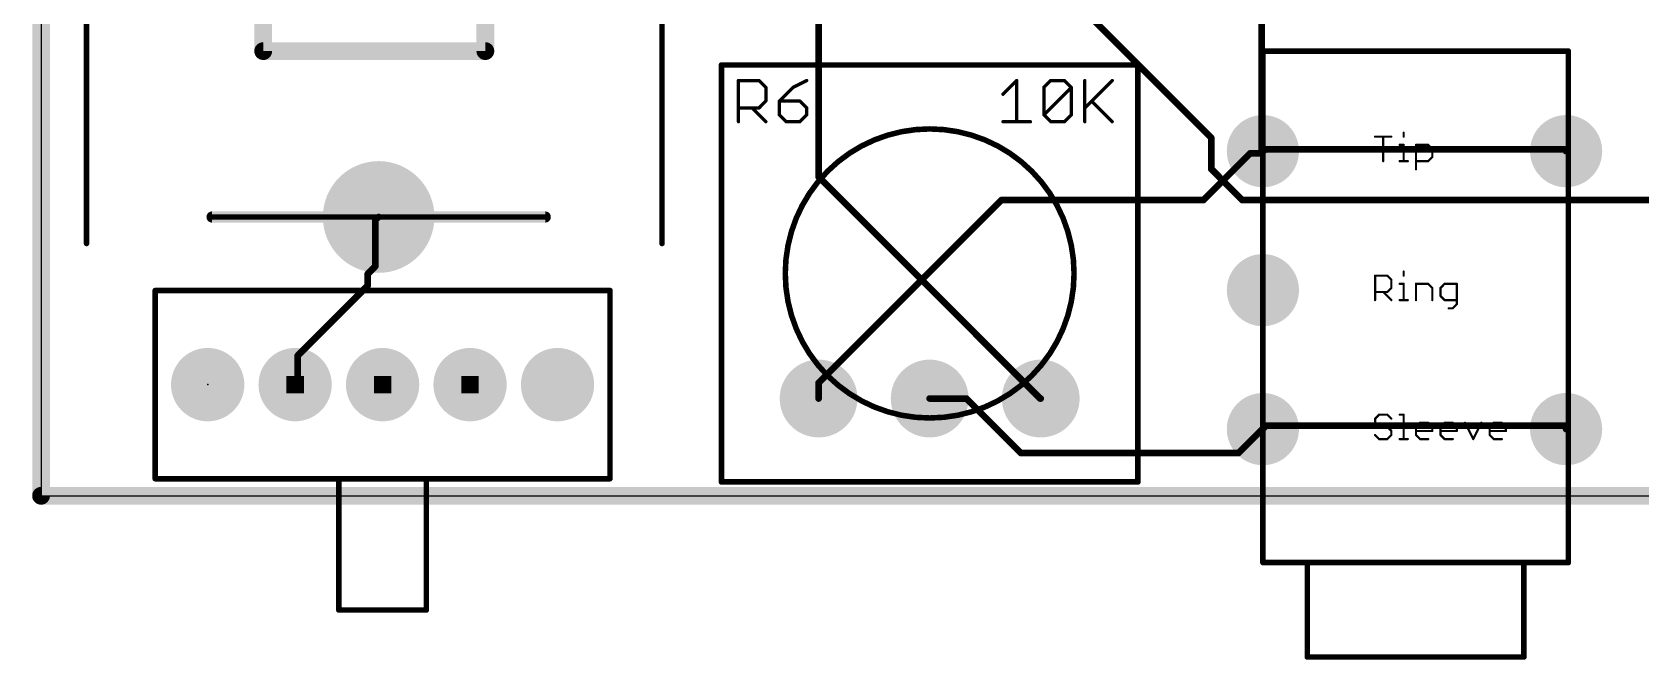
# Model space of a CAD drawing. Extents: x 0 to 101, y -4 to 80.
# Drawn here: x -0.2 to 36.58, y -3.75 to 10.59 of the extents above; entities that cross this region are included whole.
import ezdxf

# ---------------------------------------------------------------- set-up
doc = ezdxf.new("R2010")
doc.units = 0
for name, color, linetype in [('1', 14, 'CONTINUOUS'), ('16', 174, 'CONTINUOUS'), ('17', 94, 'CONTINUOUS'), ('20', 178, 'CONTINUOUS'), ('21', 251, 'CONTINUOUS'), ('23', 178, 'CONTINUOUS'), ('25', 251, 'CONTINUOUS'), ('41', 14, 'CONTINUOUS'), ('51', 251, 'CONTINUOUS')]:
    doc.layers.add(name, color=color, linetype=linetype)

# ---------------------------------------------------------------- blocks, each defined once
blk = doc.blocks.new('ROUNDP')
at = {"const_width": 0.5}
blk.add_lwpolyline([(0, -0.25, 1), (0, 0.25, 1), (0, -0.25)], format="xyb", dxfattribs=at)
blk = doc.blocks.new('RECT')
blk.add_solid([(-0.5, -0.5), (0.5, -0.5), (-0.5, 0.5), (0.5, 0.5)])

msp = doc.modelspace()

# ---------------------------------------------------------------- linework, layer by layer
at = {"layer": '1'}
for points, const_width in [([(0, 80.01), (0, 0)], 0.4064), ([(26.7589, 8.1788), (20.6248, 14.3129)], 0.1524), ([(17.78, 7.2898), (17.78, 13.97)], 0.1524), ([(27.9146, 14.0462), (27.9146, 7.9121)], 0.1524), ([(26.7589, 7.4676), (26.7589, 8.1788)], 0.1524), ([(27.9146, 7.9121), (27.94, 7.874)], 0.1524), ([(28.0035, 7.9121), (27.94, 7.874)], 0.1524), ([(34.8488, 7.9121), (28.0035, 7.9121)], 0.1524), ([(34.8488, 7.9121), (34.8742, 7.874)], 0.1524), ([(22.8473, 2.2225), (17.78, 7.2898)], 0.1524), ([(27.4701, 6.7564), (26.7589, 7.4676)], 0.1524), ([(37.0713, 6.7564), (27.4701, 6.7564)], 0.1524), ([(21.1582, 2.2225), (20.32, 2.2225)], 0.1524), ([(22.4028, 0.9779), (21.1582, 2.2225)], 0.1524), ([(22.8473, 2.2225), (22.86, 2.2225)], 0.1524), ([(27.9146, 1.5113), (27.3812, 0.9779)], 0.1524), ([(27.9146, 1.5113), (27.94, 1.524)], 0.1524), ([(28.0035, 1.6002), (27.94, 1.524)], 0.1524), ([(34.8488, 1.6002), (28.0035, 1.6002)], 0.1524), ([(34.8488, 1.6002), (34.8742, 1.524)], 0.1524), ([(27.3812, 0.9779), (22.4028, 0.9779)], 0.1524), ([(0, 0), (100.33, 0)], 0.4064)]:
    msp.add_lwpolyline(points, dxfattribs=dict(at, const_width=const_width))
for points, const_width in [([(26.797, 8.1788, 1), (26.7208, 8.1788)], 0.0762), ([(26.732, 8.1519, 1), (26.7858, 8.2057)], 0.0762), ([(27.9463, 7.9332, 1), (27.8829, 7.891)], 0.0762), ([(27.8765, 7.9121, 1), (27.9527, 7.9121)], 0.0762), ([(27.9204, 7.9067, 1), (27.9596, 7.8413)], 0.0762), ([(27.9083, 7.8529, 1), (27.9717, 7.8951)], 0.0762), ([(28.0035, 7.9502, 1), (28.0035, 7.874)], 0.0762), ([(28.0231, 7.8794, 1), (27.9839, 7.9448)], 0.0762), ([(34.8805, 7.9332, 1), (34.8171, 7.891)], 0.0762), ([(34.8425, 7.8529, 1), (34.9059, 7.8951)], 0.0762), ([(34.8488, 7.874, 1), (34.8488, 7.9502)], 0.0762), ([(17.8069, 7.3167, 1), (17.7531, 7.2629)], 0.0762), ([(26.7208, 7.4676, 1), (26.797, 7.4676)], 0.0762), ([(26.7858, 7.4945, 1), (26.732, 7.4407)], 0.0762), ([(17.7419, 7.2898, 1), (17.8181, 7.2898)], 0.0762), ([(27.4701, 6.7945, 1), (27.4701, 6.7183)], 0.0762), ([(27.4432, 6.7295, 1), (27.497, 6.7833)], 0.0762), ([(20.32, 2.2606, 1), (20.32, 2.1844)], 0.0762), ([(21.1851, 2.2494, 1), (21.1313, 2.1956)], 0.0762), ([(21.1582, 2.1844, 1), (21.1582, 2.2606)], 0.0762), ([(22.8473, 2.2606, 1), (22.8473, 2.1844)], 0.0762), ([(22.8204, 2.1956, 1), (22.8742, 2.2494)], 0.0762), ([(22.86, 2.1844, 1), (22.86, 2.2606)], 0.0762), ([(27.8976, 1.5454, 1), (27.9316, 1.4772)], 0.0762), ([(27.9415, 1.4844, 1), (27.8877, 1.5382)], 0.0762), ([(27.9107, 1.5484, 1), (27.9693, 1.4996)], 0.0762), ([(27.957, 1.4899, 1), (27.923, 1.5581)], 0.0762), ([(28.0035, 1.6383, 1), (28.0035, 1.5621)], 0.0762), ([(28.0328, 1.5758, 1), (27.9742, 1.6246)], 0.0762), ([(34.8849, 1.6122, 1), (34.8127, 1.5882)], 0.0762), ([(34.8381, 1.512, 1), (34.9103, 1.536)], 0.0762), ([(34.8488, 1.5621, 1), (34.8488, 1.6383)], 0.0762), ([(22.4028, 1.016, 1), (22.4028, 0.9398)], 0.0762), ([(22.3759, 0.951, 1), (22.4297, 1.0048)], 0.0762), ([(27.3543, 1.0048, 1), (27.4081, 0.951)], 0.0762), ([(27.3812, 0.9398, 1), (27.3812, 1.016)], 0.0762), ([(0, 0.1016, 1), (0, -0.1016)], 0.2032), ([(-0.1016, 0, 1), (0.1016, 0)], 0.2032)]:
    msp.add_lwpolyline(points, format="xyb", dxfattribs=dict(at, const_width=const_width))
at = {"layer": '16'}
for points, const_width in [([(0, 80.01), (0, 0)], 0.4064), ([(27.6479, 7.8232), (26.5811, 6.7564)], 0.1524), ([(27.9146, 7.8232), (27.6479, 7.8232)], 0.1524), ([(27.9146, 7.8232), (27.94, 7.874)], 0.1524), ([(21.9583, 6.7564), (17.78, 2.5781)], 0.1524), ([(26.5811, 6.7564), (21.9583, 6.7564)], 0.1524), ([(7.6454, 6.3119), (7.72, 6.37)], 0.1524), ([(7.6454, 6.3119), (7.6454, 5.2451)], 0.1524), ([(7.6454, 5.2451), (7.4676, 5.0673)], 0.1524), ([(7.4676, 4.8006), (5.8674, 3.2004)], 0.1524), ([(7.4676, 5.0673), (7.4676, 4.8006)], 0.1524), ([(5.8674, 3.2004), (5.8674, 2.5781)], 0.1524), ([(5.8674, 2.5781), (5.81, 2.54)], 0.1524), ([(17.78, 2.5781), (17.78, 2.2225)], 0.1524), ([(0, 0), (100.33, 0)], 0.4064)]:
    msp.add_lwpolyline(points, dxfattribs=dict(at, const_width=const_width))
for points, const_width in [([(27.6479, 7.8613, 1), (27.6479, 7.7851)], 0.0762), ([(27.6748, 7.7963, 1), (27.621, 7.8501)], 0.0762), ([(27.8805, 7.8402, 1), (27.9487, 7.8062)], 0.0762), ([(27.9741, 7.857, 1), (27.9059, 7.891)], 0.0762), ([(27.9146, 7.7851, 1), (27.9146, 7.8613)], 0.0762), ([(21.9583, 6.7945, 1), (21.9583, 6.7183)], 0.0762), ([(21.9852, 6.7295, 1), (21.9314, 6.7833)], 0.0762), ([(26.5542, 6.7833, 1), (26.608, 6.7295)], 0.0762), ([(26.5811, 6.7183, 1), (26.5811, 6.7945)], 0.0762), ([(7.6835, 6.3119, 1), (7.6073, 6.3119)], 0.0762), ([(7.622, 6.342, 1), (7.6688, 6.2818)], 0.0762), ([(7.7434, 6.3399, 1), (7.6966, 6.4001)], 0.0762), ([(7.6073, 5.2451, 1), (7.6835, 5.2451)], 0.0762), ([(7.6723, 5.2182, 1), (7.6185, 5.272)], 0.0762), ([(7.5057, 5.0673, 1), (7.4295, 5.0673)], 0.0762), ([(7.4295, 4.8006, 1), (7.5057, 4.8006)], 0.0762), ([(7.4407, 5.0942, 1), (7.4945, 5.0404)], 0.0762), ([(7.4945, 4.7737, 1), (7.4407, 4.8275)], 0.0762), ([(5.9055, 3.2004, 1), (5.8293, 3.2004)], 0.0762), ([(5.8405, 3.2273, 1), (5.8943, 3.1735)], 0.0762), ([(5.7889, 2.5717, 1), (5.8311, 2.5083)], 0.0762), ([(5.8293, 2.5781, 1), (5.9055, 2.5781)], 0.0762), ([(5.8885, 2.5464, 1), (5.8463, 2.6098)], 0.0762), ([(17.8181, 2.5781, 1), (17.7419, 2.5781)], 0.0762), ([(17.7531, 2.605, 1), (17.8069, 2.5512)], 0.0762), ([(17.7419, 2.2225, 1), (17.8181, 2.2225)], 0.0762), ([(0, 0.1016, 1), (0, -0.1016)], 0.2032), ([(-0.1016, 0, 1), (0.1016, 0)], 0.2032)]:
    msp.add_lwpolyline(points, format="xyb", dxfattribs=dict(at, const_width=const_width))
at = {"layer": '20'}
for p, q in [((0, 80), (0, 0)), ((0, 0), (100, 0))]:
    msp.add_line(p, q, dxfattribs=at)
at = {"layer": '21'}
for points, const_width in [([(5.08, 31.75), (5.08, 10.16)], 0.4064), ([(10.16, 10.16), (10.16, 31.75)], 0.4064), ([(5.08, 10.16), (10.16, 10.16)], 0.4064), ([(27.94, 10.16), (27.94, -1.524)], 0.127), ([(34.925, 10.16), (27.94, 10.16)], 0.127), ([(34.925, -1.524), (34.925, 10.16)], 0.127), ([(25.0825, 9.8425), (15.5575, 9.8425)], 0.127), ([(15.5575, 9.8425), (15.5575, 0.3175)], 0.127), ([(25.0825, 0.3175), (25.0825, 9.8425)], 0.127), ([(30.5054, 8.2047), (30.8783, 8.2047)], 0.0508), ([(30.6918, 7.6454), (30.6918, 8.2047)], 0.0508), ([(31.1599, 8.2979), (31.1599, 8.2047)], 0.0508), ([(31.0667, 8.0183), (31.1599, 8.0183)], 0.0508), ([(31.1599, 8.0183), (31.1599, 7.6454)], 0.0508), ([(31.4409, 7.459), (31.4409, 8.0183)], 0.0508), ([(31.4409, 8.0183), (31.7206, 8.0183)], 0.0508), ([(31.7206, 8.0183), (31.8138, 7.925)], 0.0508), ([(31.8138, 7.7386), (31.7206, 7.6454)], 0.0508), ([(31.8138, 7.925), (31.8138, 7.7386)], 0.0508), ([(31.0667, 7.6454), (31.2531, 7.6454)], 0.0508), ([(31.7206, 7.6454), (31.4409, 7.6454)], 0.0508), ([(30.5054, 4.4704), (30.5054, 5.0297)], 0.0508), ([(30.5054, 5.0297), (30.785, 5.0297)], 0.0508), ([(30.785, 5.0297), (30.8783, 4.9365)], 0.0508), ([(30.8783, 4.9365), (30.8783, 4.75)], 0.0508), ([(31.0667, 4.8433), (31.1599, 4.8433)], 0.0508), ([(31.1599, 5.1229), (31.1599, 5.0297)], 0.0508), ([(31.1599, 4.8433), (31.1599, 4.4704)], 0.0508), ([(31.4409, 4.4704), (31.4409, 4.8433)], 0.0508), ([(31.4409, 4.8433), (31.7206, 4.8433)], 0.0508), ([(31.7206, 4.8433), (31.8138, 4.75)], 0.0508), ([(32.0954, 4.8433), (32.0022, 4.75)], 0.0508), ([(32.3751, 4.8433), (32.0954, 4.8433)], 0.0508), ([(32.3751, 4.3772), (32.3751, 4.8433)], 0.0508), ([(30.785, 4.6568), (30.5054, 4.6568)], 0.0508), ([(30.6918, 4.6568), (30.8783, 4.4704)], 0.0508), ([(30.8783, 4.75), (30.785, 4.6568)], 0.0508), ([(31.0667, 4.4704), (31.2531, 4.4704)], 0.0508), ([(31.8138, 4.75), (31.8138, 4.4704)], 0.0508), ([(32.0022, 4.75), (32.0022, 4.5636)], 0.0508), ([(32.0022, 4.5636), (32.0954, 4.4704)], 0.0508), ([(32.0954, 4.4704), (32.3751, 4.4704)], 0.0508), ([(32.1887, 4.284), (32.2819, 4.284)], 0.0508), ([(32.2819, 4.284), (32.3751, 4.3772)], 0.0508), ([(30.5986, 1.8547), (30.5054, 1.7615)], 0.0508), ([(30.785, 1.8547), (30.5986, 1.8547)], 0.0508), ([(30.8783, 1.7615), (30.785, 1.8547)], 0.0508), ([(31.0667, 1.8547), (31.1599, 1.8547)], 0.0508), ([(31.1599, 1.8547), (31.1599, 1.2954)], 0.0508), ([(30.5054, 1.7615), (30.5054, 1.6683)], 0.0508), ([(30.5054, 1.6683), (30.5986, 1.575)], 0.0508), ([(30.5986, 1.575), (30.785, 1.575)], 0.0508), ([(30.785, 1.575), (30.8783, 1.4818)], 0.0508), ([(30.8783, 1.4818), (30.8783, 1.3886)], 0.0508), ([(31.4409, 1.575), (31.5341, 1.6683)], 0.0508), ([(31.4409, 1.3886), (31.4409, 1.575)], 0.0508), ([(31.8138, 1.4818), (31.4409, 1.4818)], 0.0508), ([(31.5341, 1.6683), (31.7206, 1.6683)], 0.0508), ([(31.7206, 1.6683), (31.8138, 1.575)], 0.0508), ([(31.8138, 1.575), (31.8138, 1.4818)], 0.0508), ([(32.0022, 1.575), (32.0954, 1.6683)], 0.0508), ([(32.0022, 1.3886), (32.0022, 1.575)], 0.0508), ([(32.3751, 1.4818), (32.0022, 1.4818)], 0.0508), ([(32.0954, 1.6683), (32.2819, 1.6683)], 0.0508), ([(32.2819, 1.6683), (32.3751, 1.575)], 0.0508), ([(32.3751, 1.575), (32.3751, 1.4818)], 0.0508), ([(32.5635, 1.6683), (32.75, 1.2954)], 0.0508), ([(32.75, 1.2954), (32.9364, 1.6683)], 0.0508), ([(33.1248, 1.575), (33.2181, 1.6683)], 0.0508), ([(33.1248, 1.3886), (33.1248, 1.575)], 0.0508), ([(33.4977, 1.4818), (33.1248, 1.4818)], 0.0508), ([(33.2181, 1.6683), (33.4045, 1.6683)], 0.0508), ([(33.4045, 1.6683), (33.4977, 1.575)], 0.0508), ([(33.4977, 1.575), (33.4977, 1.4818)], 0.0508), ([(30.5986, 1.2954), (30.5054, 1.3886)], 0.0508), ([(30.785, 1.2954), (30.5986, 1.2954)], 0.0508), ([(30.8783, 1.3886), (30.785, 1.2954)], 0.0508), ([(31.0667, 1.2954), (31.2531, 1.2954)], 0.0508), ([(31.5341, 1.2954), (31.4409, 1.3886)], 0.0508), ([(31.7206, 1.2954), (31.5341, 1.2954)], 0.0508), ([(32.0954, 1.2954), (32.0022, 1.3886)], 0.0508), ([(32.2819, 1.2954), (32.0954, 1.2954)], 0.0508), ([(33.2181, 1.2954), (33.1248, 1.3886)], 0.0508), ([(33.4045, 1.2954), (33.2181, 1.2954)], 0.0508), ([(15.5575, 0.3175), (25.0825, 0.3175)], 0.127), ([(27.94, -1.524), (34.925, -1.524)], 0.127), ([(28.956, -1.524), (33.909, -1.524)], 0.127), ([(28.956, -3.683), (28.956, -1.524)], 0.127), ([(33.909, -1.524), (33.909, -3.683)], 0.127), ([(33.909, -3.683), (28.956, -3.683)], 0.127)]:
    msp.add_lwpolyline(points, dxfattribs=dict(at, const_width=const_width))
for points, const_width in [([(5.08, 10.2616, 1), (5.08, 10.0584)], 0.2032), ([(10.16, 10.0584, 1), (10.16, 10.2616)], 0.2032), ([(4.9784, 10.16, 1), (5.1816, 10.16)], 0.2032), ([(10.0584, 10.16, 1), (10.2616, 10.16)], 0.2032), ([(27.94, 10.1918, 1), (27.94, 10.1282)], 0.0635), ([(27.9718, 10.16, 1), (27.9083, 10.16)], 0.0635), ([(34.9568, 10.16, 1), (34.8933, 10.16)], 0.0635), ([(34.925, 10.1282, 1), (34.925, 10.1918)], 0.0635), ([(15.5575, 9.8743, 1), (15.5575, 9.8108)], 0.0635), ([(15.5893, 9.8425, 1), (15.5258, 9.8425)], 0.0635), ([(25.1142, 9.8425, 1), (25.0508, 9.8425)], 0.0635), ([(25.0825, 9.8108, 1), (25.0825, 9.8743)], 0.0635), ([(20.32, 1.778, 1), (20.32, 8.382, 1), (20.32, 1.778)], 0.127), ([(30.5054, 8.2174, 1), (30.5054, 8.192)], 0.0254), ([(30.7045, 8.2047, 1), (30.6791, 8.2047)], 0.0254), ([(30.8783, 8.192, 1), (30.8783, 8.2174)], 0.0254), ([(31.1726, 8.2979, 1), (31.1472, 8.2979)], 0.0254), ([(31.1472, 8.2047, 1), (31.1726, 8.2047)], 0.0254), ([(31.0667, 8.031, 1), (31.0667, 8.0055)], 0.0254), ([(31.1726, 8.0183, 1), (31.1472, 8.0183)], 0.0254), ([(31.1599, 8.0055, 1), (31.1599, 8.031)], 0.0254), ([(31.4409, 8.031, 1), (31.4409, 8.0055)], 0.0254), ([(31.4536, 8.0183, 1), (31.4282, 8.0183)], 0.0254), ([(31.7295, 8.0272, 1), (31.7116, 8.0093)], 0.0254), ([(31.7206, 8.0055, 1), (31.7206, 8.031)], 0.0254), ([(31.8265, 7.925, 1), (31.8011, 7.925)], 0.0254), ([(31.8011, 7.7386, 1), (31.8265, 7.7386)], 0.0254), ([(31.8048, 7.9161, 1), (31.8227, 7.934)], 0.0254), ([(31.8227, 7.7296, 1), (31.8048, 7.7476)], 0.0254), ([(30.6791, 7.6454, 1), (30.7045, 7.6454)], 0.0254), ([(31.0667, 7.6581, 1), (31.0667, 7.6327)], 0.0254), ([(31.1472, 7.6454, 1), (31.1726, 7.6454)], 0.0254), ([(31.2531, 7.6327, 1), (31.2531, 7.6581)], 0.0254), ([(31.4409, 7.6581, 1), (31.4409, 7.6327)], 0.0254), ([(31.4282, 7.459, 1), (31.4536, 7.459)], 0.0254), ([(31.7116, 7.6544, 1), (31.7295, 7.6364)], 0.0254), ([(31.7206, 7.6327, 1), (31.7206, 7.6581)], 0.0254), ([(30.5181, 5.0297, 1), (30.4927, 5.0297)], 0.0254), ([(30.5054, 5.0424, 1), (30.5054, 5.017)], 0.0254), ([(30.794, 5.0387, 1), (30.7761, 5.0207)], 0.0254), ([(30.785, 5.017, 1), (30.785, 5.0424)], 0.0254), ([(30.891, 4.9365, 1), (30.8656, 4.9365)], 0.0254), ([(30.8693, 4.9275, 1), (30.8872, 4.9454)], 0.0254), ([(31.0667, 4.8559, 1), (31.0667, 4.8306)], 0.0254), ([(31.1726, 5.1229, 1), (31.1472, 5.1229)], 0.0254), ([(31.1472, 5.0297, 1), (31.1726, 5.0297)], 0.0254), ([(31.1726, 4.8433, 1), (31.1472, 4.8433)], 0.0254), ([(31.1599, 4.8306, 1), (31.1599, 4.8559)], 0.0254), ([(31.4536, 4.8433, 1), (31.4282, 4.8433)], 0.0254), ([(31.4409, 4.8559, 1), (31.4409, 4.8306)], 0.0254), ([(31.7295, 4.8522, 1), (31.7116, 4.8343)], 0.0254), ([(31.7206, 4.8306, 1), (31.7206, 4.8559)], 0.0254), ([(32.0954, 4.8559, 1), (32.0954, 4.8306)], 0.0254), ([(32.1044, 4.8343, 1), (32.0865, 4.8522)], 0.0254), ([(32.3878, 4.8433, 1), (32.3624, 4.8433)], 0.0254), ([(32.3751, 4.8306, 1), (32.3751, 4.8559)], 0.0254), ([(30.5054, 4.6695, 1), (30.5054, 4.6441)], 0.0254), ([(30.4927, 4.4704, 1), (30.5181, 4.4704)], 0.0254), ([(30.7008, 4.6658, 1), (30.6828, 4.6478)], 0.0254), ([(30.7761, 4.6658, 1), (30.794, 4.6478)], 0.0254), ([(30.785, 4.6441, 1), (30.785, 4.6695)], 0.0254), ([(30.8656, 4.75, 1), (30.891, 4.75)], 0.0254), ([(30.8872, 4.7411, 1), (30.8693, 4.759)], 0.0254), ([(30.8693, 4.4614, 1), (30.8872, 4.4794)], 0.0254), ([(31.0667, 4.4831, 1), (31.0667, 4.4577)], 0.0254), ([(31.1472, 4.4704, 1), (31.1726, 4.4704)], 0.0254), ([(31.2531, 4.4577, 1), (31.2531, 4.4831)], 0.0254), ([(31.4282, 4.4704, 1), (31.4536, 4.4704)], 0.0254), ([(31.8265, 4.75, 1), (31.8011, 4.75)], 0.0254), ([(31.8011, 4.4704, 1), (31.8265, 4.4704)], 0.0254), ([(31.8048, 4.7411, 1), (31.8227, 4.759)], 0.0254), ([(32.0149, 4.75, 1), (31.9895, 4.75)], 0.0254), ([(31.9932, 4.759, 1), (32.0112, 4.7411)], 0.0254), ([(32.0112, 4.5726, 1), (31.9932, 4.5546)], 0.0254), ([(31.9895, 4.5636, 1), (32.0149, 4.5636)], 0.0254), ([(32.0954, 4.4831, 1), (32.0954, 4.4577)], 0.0254), ([(32.0865, 4.4614, 1), (32.1044, 4.4794)], 0.0254), ([(32.3751, 4.4577, 1), (32.3751, 4.4831)], 0.0254), ([(32.1887, 4.2967, 1), (32.1887, 4.2713)], 0.0254), ([(32.2729, 4.293, 1), (32.2908, 4.275)], 0.0254), ([(32.2819, 4.2713, 1), (32.2819, 4.2967)], 0.0254), ([(32.3624, 4.3772, 1), (32.3878, 4.3772)], 0.0254), ([(32.3841, 4.3682, 1), (32.3661, 4.3862)], 0.0254), ([(30.5986, 1.8674, 1), (30.5986, 1.842)], 0.0254), ([(30.6076, 1.8457, 1), (30.5896, 1.8637)], 0.0254), ([(30.794, 1.8637, 1), (30.7761, 1.8457)], 0.0254), ([(30.785, 1.842, 1), (30.785, 1.8674)], 0.0254), ([(31.0667, 1.8674, 1), (31.0667, 1.842)], 0.0254), ([(31.1726, 1.8547, 1), (31.1472, 1.8547)], 0.0254), ([(31.1599, 1.842, 1), (31.1599, 1.8674)], 0.0254), ([(30.5181, 1.7615, 1), (30.4927, 1.7615)], 0.0254), ([(30.4964, 1.7704, 1), (30.5144, 1.7525)], 0.0254), ([(30.5144, 1.6772, 1), (30.4964, 1.6593)], 0.0254), ([(30.4927, 1.6683, 1), (30.5181, 1.6683)], 0.0254), ([(30.5986, 1.5877, 1), (30.5986, 1.5623)], 0.0254), ([(30.5896, 1.5661, 1), (30.6076, 1.584)], 0.0254), ([(30.794, 1.584, 1), (30.7761, 1.5661)], 0.0254), ([(30.785, 1.5623, 1), (30.785, 1.5877)], 0.0254), ([(30.891, 1.4818, 1), (30.8656, 1.4818)], 0.0254), ([(30.8693, 1.7525, 1), (30.8872, 1.7704)], 0.0254), ([(30.8693, 1.4728, 1), (30.8872, 1.4908)], 0.0254), ([(31.4536, 1.575, 1), (31.4282, 1.575)], 0.0254), ([(31.4319, 1.584, 1), (31.4499, 1.5661)], 0.0254), ([(31.4409, 1.4945, 1), (31.4409, 1.4691)], 0.0254), ([(31.5341, 1.6809, 1), (31.5341, 1.6556)], 0.0254), ([(31.5431, 1.6593, 1), (31.5251, 1.6772)], 0.0254), ([(31.7295, 1.6772, 1), (31.7116, 1.6593)], 0.0254), ([(31.7206, 1.6556, 1), (31.7206, 1.6809)], 0.0254), ([(31.8265, 1.575, 1), (31.8011, 1.575)], 0.0254), ([(31.8011, 1.4818, 1), (31.8265, 1.4818)], 0.0254), ([(31.8048, 1.5661, 1), (31.8227, 1.584)], 0.0254), ([(31.8138, 1.4691, 1), (31.8138, 1.4945)], 0.0254), ([(32.0149, 1.575, 1), (31.9895, 1.575)], 0.0254), ([(31.9932, 1.584, 1), (32.0112, 1.5661)], 0.0254), ([(32.0022, 1.4945, 1), (32.0022, 1.4691)], 0.0254), ([(32.0954, 1.6809, 1), (32.0954, 1.6556)], 0.0254), ([(32.1044, 1.6593, 1), (32.0865, 1.6772)], 0.0254), ([(32.2908, 1.6772, 1), (32.2729, 1.6593)], 0.0254), ([(32.2819, 1.6556, 1), (32.2819, 1.6809)], 0.0254), ([(32.3878, 1.575, 1), (32.3624, 1.575)], 0.0254), ([(32.3624, 1.4818, 1), (32.3878, 1.4818)], 0.0254), ([(32.3661, 1.5661, 1), (32.3841, 1.584)], 0.0254), ([(32.3751, 1.4691, 1), (32.3751, 1.4945)], 0.0254), ([(32.5749, 1.6739, 1), (32.5522, 1.6626)], 0.0254), ([(32.9477, 1.6626, 1), (32.925, 1.6739)], 0.0254), ([(33.1375, 1.575, 1), (33.1121, 1.575)], 0.0254), ([(33.1248, 1.4945, 1), (33.1248, 1.4691)], 0.0254), ([(33.1159, 1.584, 1), (33.1338, 1.5661)], 0.0254), ([(33.2181, 1.6809, 1), (33.2181, 1.6556)], 0.0254), ([(33.227, 1.6593, 1), (33.2091, 1.6772)], 0.0254), ([(33.4135, 1.6772, 1), (33.3955, 1.6593)], 0.0254), ([(33.4045, 1.6556, 1), (33.4045, 1.6809)], 0.0254), ([(33.5104, 1.575, 1), (33.485, 1.575)], 0.0254), ([(33.485, 1.4818, 1), (33.5104, 1.4818)], 0.0254), ([(33.4887, 1.5661, 1), (33.5067, 1.584)], 0.0254), ([(33.4977, 1.4691, 1), (33.4977, 1.4945)], 0.0254), ([(30.5144, 1.3976, 1), (30.4964, 1.3796)], 0.0254), ([(30.5986, 1.3081, 1), (30.5986, 1.2827)], 0.0254), ([(30.5896, 1.2864, 1), (30.6076, 1.3044)], 0.0254), ([(30.7761, 1.3044, 1), (30.794, 1.2864)], 0.0254), ([(30.785, 1.2827, 1), (30.785, 1.3081)], 0.0254), ([(30.8656, 1.3886, 1), (30.891, 1.3886)], 0.0254), ([(30.8872, 1.3796, 1), (30.8693, 1.3976)], 0.0254), ([(31.0667, 1.3081, 1), (31.0667, 1.2827)], 0.0254), ([(31.1472, 1.2954, 1), (31.1726, 1.2954)], 0.0254), ([(31.2531, 1.2827, 1), (31.2531, 1.3081)], 0.0254), ([(31.4499, 1.3976, 1), (31.4319, 1.3796)], 0.0254), ([(31.4282, 1.3886, 1), (31.4536, 1.3886)], 0.0254), ([(31.5341, 1.3081, 1), (31.5341, 1.2827)], 0.0254), ([(31.5251, 1.2864, 1), (31.5431, 1.3044)], 0.0254), ([(31.7206, 1.2827, 1), (31.7206, 1.3081)], 0.0254), ([(32.0112, 1.3976, 1), (31.9932, 1.3796)], 0.0254), ([(31.9895, 1.3886, 1), (32.0149, 1.3886)], 0.0254), ([(32.0954, 1.3081, 1), (32.0954, 1.2827)], 0.0254), ([(32.0865, 1.2864, 1), (32.1044, 1.3044)], 0.0254), ([(32.2819, 1.2827, 1), (32.2819, 1.3081)], 0.0254), ([(32.7386, 1.3011, 1), (32.7613, 1.2897)], 0.0254), ([(32.7386, 1.2897, 1), (32.7613, 1.3011)], 0.0254), ([(33.1121, 1.3886, 1), (33.1375, 1.3886)], 0.0254), ([(33.1338, 1.3976, 1), (33.1159, 1.3796)], 0.0254), ([(33.2181, 1.3081, 1), (33.2181, 1.2827)], 0.0254), ([(33.2091, 1.2864, 1), (33.227, 1.3044)], 0.0254), ([(33.4045, 1.2827, 1), (33.4045, 1.3081)], 0.0254), ([(15.5575, 0.3493, 1), (15.5575, 0.2858)], 0.0635), ([(25.0825, 0.2858, 1), (25.0825, 0.3493)], 0.0635), ([(15.5258, 0.3175, 1), (15.5893, 0.3175)], 0.0635), ([(25.0508, 0.3175, 1), (25.1142, 0.3175)], 0.0635), ([(27.94, -1.4923, 1), (27.94, -1.5557)], 0.0635), ([(28.9878, -1.524, 1), (28.9243, -1.524)], 0.0635), ([(28.956, -1.4923, 1), (28.956, -1.5557)], 0.0635), ([(33.9408, -1.524, 1), (33.8772, -1.524)], 0.0635), ([(33.909, -1.5557, 1), (33.909, -1.4923)], 0.0635), ([(34.925, -1.5557, 1), (34.925, -1.4923)], 0.0635), ([(27.9083, -1.524, 1), (27.9718, -1.524)], 0.0635), ([(34.8933, -1.524, 1), (34.9568, -1.524)], 0.0635), ([(28.956, -3.6513, 1), (28.956, -3.7148)], 0.0635), ([(28.9243, -3.683, 1), (28.9878, -3.683)], 0.0635), ([(33.8772, -3.683, 1), (33.9408, -3.683)], 0.0635), ([(33.909, -3.7148, 1), (33.909, -3.6513)], 0.0635)]:
    msp.add_lwpolyline(points, format="xyb", dxfattribs=dict(at, const_width=const_width))
at = {"layer": '23'}
for p in [(27.94, 10.16), (20.32, 5.08), (3.81, 2.54)]:
    msp.add_point(p, dxfattribs=at)
at = {"layer": '25'}
for points, const_width in [([(15.9471, 9.5068, 1), (15.9471, 9.4687)], 0.0381), ([(15.9661, 9.4877, 1), (15.928, 9.4877)], 0.0381), ([(16.4308, 9.5012, 1), (16.4039, 9.4742)], 0.0381), ([(16.4174, 9.4687, 1), (16.4174, 9.5068)], 0.0381), ([(16.5932, 9.3309, 1), (16.5551, 9.3309)], 0.0381), ([(16.5607, 9.3175, 1), (16.5876, 9.3444)], 0.0381), ([(17.1876, 9.348, 1), (17.2046, 9.3139)], 0.0381), ([(17.2096, 9.3175, 1), (17.1826, 9.3444)], 0.0381), ([(17.5182, 9.4707, 1), (17.5011, 9.5047)], 0.0381), ([(21.9831, 9.1876, 1), (22.01, 9.1607)], 0.0381), ([(22.3291, 9.4877, 1), (22.291, 9.4877)], 0.0381), ([(22.3235, 9.4742, 1), (22.2966, 9.5012)], 0.0381), ([(22.9511, 9.3309, 1), (22.913, 9.3309)], 0.0381), ([(22.9186, 9.3444, 1), (22.9455, 9.3175)], 0.0381), ([(23.0888, 9.5068, 1), (23.0888, 9.4687)], 0.0381), ([(23.1023, 9.4742, 1), (23.0754, 9.5012)], 0.0381), ([(23.4158, 9.5012, 1), (23.3889, 9.4742)], 0.0381), ([(23.4024, 9.4687, 1), (23.4024, 9.5068)], 0.0381), ([(23.5782, 9.3309, 1), (23.5401, 9.3309)], 0.0381), ([(23.5726, 9.3175, 1), (23.5457, 9.3444)], 0.0381), ([(23.5457, 9.3175, 1), (23.5726, 9.3444)], 0.0381), ([(23.8866, 9.4877, 1), (23.8485, 9.4877)], 0.0381), ([(24.5081, 9.4742, 1), (24.4812, 9.5012)], 0.0381), ([(15.9471, 8.8797, 1), (15.9471, 8.8416)], 0.0381), ([(16.2741, 8.8741, 1), (16.2471, 8.8472)], 0.0381), ([(16.4039, 8.8741, 1), (16.4308, 8.8472)], 0.0381), ([(16.4174, 8.8416, 1), (16.4174, 8.8797)], 0.0381), ([(16.5551, 9.0174, 1), (16.5932, 9.0174)], 0.0381), ([(16.5876, 9.0039, 1), (16.5607, 9.0309)], 0.0381), ([(16.9016, 9.0174, 1), (16.8635, 9.0174)], 0.0381), ([(16.8826, 9.0365, 1), (16.8826, 8.9984)], 0.0381), ([(16.8691, 9.0309, 1), (16.8961, 9.0039)], 0.0381), ([(17.3664, 9.0309, 1), (17.3394, 9.0039)], 0.0381), ([(17.3529, 8.9984, 1), (17.3529, 9.0365)], 0.0381), ([(17.5287, 8.8606, 1), (17.4906, 8.8606)], 0.0381), ([(17.4962, 8.8472, 1), (17.5231, 8.8741)], 0.0381), ([(23.8541, 8.8741, 1), (23.8811, 8.8472)], 0.0381), ([(24.0378, 9.0309, 1), (24.0109, 9.0039)], 0.0381), ([(15.928, 8.5471, 1), (15.9661, 8.5471)], 0.0381), ([(16.5607, 8.5336, 1), (16.5876, 8.5606)], 0.0381), ([(16.8635, 8.7039, 1), (16.9016, 8.7039)], 0.0381), ([(16.8961, 8.7173, 1), (16.8691, 8.6904)], 0.0381), ([(17.0393, 8.5662, 1), (17.0393, 8.5281)], 0.0381), ([(17.0259, 8.5336, 1), (17.0528, 8.5606)], 0.0381), ([(17.3394, 8.5606, 1), (17.3664, 8.5336)], 0.0381), ([(17.3529, 8.5281, 1), (17.3529, 8.5662)], 0.0381), ([(17.4906, 8.7039, 1), (17.5287, 8.7039)], 0.0381), ([(17.5231, 8.6904, 1), (17.4962, 8.7173)], 0.0381), ([(21.9965, 8.5662, 1), (21.9965, 8.5281)], 0.0381), ([(22.291, 8.5471, 1), (22.3291, 8.5471)], 0.0381), ([(22.6236, 8.5281, 1), (22.6236, 8.5662)], 0.0381), ([(22.9455, 8.7173, 1), (22.9186, 8.6904)], 0.0381), ([(22.9186, 8.7173, 1), (22.9455, 8.6904)], 0.0381), ([(22.913, 8.7039, 1), (22.9511, 8.7039)], 0.0381), ([(23.0888, 8.5662, 1), (23.0888, 8.5281)], 0.0381), ([(23.0754, 8.5336, 1), (23.1023, 8.5606)], 0.0381), ([(23.3889, 8.5606, 1), (23.4158, 8.5336)], 0.0381), ([(23.4024, 8.5281, 1), (23.4024, 8.5662)], 0.0381), ([(23.5401, 8.7039, 1), (23.5782, 8.7039)], 0.0381), ([(23.5726, 8.6904, 1), (23.5457, 8.7173)], 0.0381), ([(23.8485, 8.5471, 1), (23.8866, 8.5471)], 0.0381), ([(24.4812, 8.5336, 1), (24.5081, 8.5606)], 0.0381), ([(2.61, 4.7218, 1), (2.61, 4.6583)], 0.0635), ([(2.6418, 4.69, 1), (2.5783, 4.69)], 0.0635), ([(13.0418, 4.69, 1), (12.9782, 4.69)], 0.0635), ([(13.01, 4.6583, 1), (13.01, 4.7218)], 0.0635), ([(2.61, 0.4218, 1), (2.61, 0.3583)], 0.0635), ([(2.5783, 0.39, 1), (2.6418, 0.39)], 0.0635), ([(6.81, 0.4218, 1), (6.81, 0.3583)], 0.0635), ([(6.8418, 0.39, 1), (6.7783, 0.39)], 0.0635), ([(6.81, 0.3583, 1), (6.81, 0.4218)], 0.0635), ([(8.8418, 0.39, 1), (8.7782, 0.39)], 0.0635), ([(8.81, 0.4218, 1), (8.81, 0.3583)], 0.0635), ([(8.81, 0.3583, 1), (8.81, 0.4218)], 0.0635), ([(12.9782, 0.39, 1), (13.0418, 0.39)], 0.0635), ([(13.01, 0.3583, 1), (13.01, 0.4218)], 0.0635), ([(6.81, -2.5783, 1), (6.81, -2.6418)], 0.0635), ([(8.81, -2.6418, 1), (8.81, -2.5783)], 0.0635), ([(6.7783, -2.61, 1), (6.8418, -2.61)], 0.0635), ([(8.7782, -2.61, 1), (8.8418, -2.61)], 0.0635)]:
    msp.add_lwpolyline(points, format="xyb", dxfattribs=dict(at, const_width=const_width))
for points, const_width in [([(15.9471, 8.5471), (15.9471, 9.4877)], 0.0762), ([(15.9471, 9.4877), (16.4174, 9.4877)], 0.0762), ([(16.4174, 9.4877), (16.5741, 9.3309)], 0.0762), ([(16.5741, 9.3309), (16.5741, 9.0174)], 0.0762), ([(17.1961, 9.3309), (16.8826, 9.0174)], 0.0762), ([(17.5097, 9.4877), (17.1961, 9.3309)], 0.0762), ([(21.9965, 9.1742), (22.3101, 9.4877)], 0.0762), ([(22.3101, 9.4877), (22.3101, 8.5471)], 0.0762), ([(22.9321, 9.3309), (23.0888, 9.4877)], 0.0762), ([(22.9321, 8.7039), (22.9321, 9.3309)], 0.0762), ([(22.9321, 8.7039), (23.5591, 9.3309)], 0.0762), ([(23.0888, 9.4877), (23.4024, 9.4877)], 0.0762), ([(23.4024, 9.4877), (23.5591, 9.3309)], 0.0762), ([(23.5591, 9.3309), (23.5591, 8.7039)], 0.0762), ([(23.8676, 9.4877), (23.8676, 8.5471)], 0.0762), ([(23.8676, 8.8606), (24.4947, 9.4877)], 0.0762), ([(16.4174, 8.8606), (15.9471, 8.8606)], 0.0762), ([(16.2606, 8.8606), (16.5741, 8.5471)], 0.0762), ([(16.5741, 9.0174), (16.4174, 8.8606)], 0.0762), ([(16.8826, 9.0174), (16.8826, 8.7039)], 0.0762), ([(17.3529, 9.0174), (16.8826, 9.0174)], 0.0762), ([(17.5097, 8.8606), (17.3529, 9.0174)], 0.0762), ([(17.5097, 8.7039), (17.5097, 8.8606)], 0.0762), ([(24.0243, 9.0174), (24.4947, 8.5471)], 0.0762), ([(16.8826, 8.7039), (17.0393, 8.5471)], 0.0762), ([(17.0393, 8.5471), (17.3529, 8.5471)], 0.0762), ([(17.3529, 8.5471), (17.5097, 8.7039)], 0.0762), ([(21.9965, 8.5471), (22.6236, 8.5471)], 0.0762), ([(23.0888, 8.5471), (22.9321, 8.7039)], 0.0762), ([(23.4024, 8.5471), (23.0888, 8.5471)], 0.0762), ([(23.5591, 8.7039), (23.4024, 8.5471)], 0.0762), ([(13.01, 4.69), (2.61, 4.69)], 0.127), ([(2.61, 4.69), (2.61, 0.39)], 0.127), ([(13.01, 0.39), (13.01, 4.69)], 0.127), ([(2.61, 0.39), (6.81, 0.39)], 0.127), ([(6.81, 0.39), (8.81, 0.39)], 0.127), ([(6.81, 0.39), (6.81, -2.61)], 0.127), ([(8.81, 0.39), (13.01, 0.39)], 0.127), ([(8.81, -2.61), (8.81, 0.39)], 0.127), ([(6.81, -2.61), (8.81, -2.61)], 0.127)]:
    msp.add_lwpolyline(points, dxfattribs=dict(at, const_width=const_width))
at = {"layer": '41', "const_width": 0.254}
msp.add_lwpolyline([(3.91, 6.37), (11.53, 6.37)], dxfattribs=at)
at = {"layer": '41', "const_width": 0.127}
for points in [[(3.91, 6.4335, 1), (3.91, 6.3065)], [(11.53, 6.3065, 1), (11.53, 6.4335)]]:
    msp.add_lwpolyline(points, format="xyb", dxfattribs=at)
at = {"layer": '51', "const_width": 0.127}
for points in [[(1.04, 37.415), (1.04, 5.765)], [(14.2, 37.415), (14.2, 5.765)], [(11.53, 6.37), (3.91, 6.37)]]:
    msp.add_lwpolyline(points, dxfattribs=at)
at = {"layer": '51', "const_width": 0.0635}
for points in [[(3.91, 6.4017, 1), (3.91, 6.3383)], [(11.53, 6.3383, 1), (11.53, 6.4017)], [(1.0083, 5.765, 1), (1.0717, 5.765)], [(14.1683, 5.765, 1), (14.2318, 5.765)]]:
    msp.add_lwpolyline(points, format="xyb", dxfattribs=at)

# ---------------------------------------------------------------- block references
at = {"layer": '17'}
for p, xscale, yscale, rotation in [((27.94, 7.874), 1.65, 1.65, 270), ((27.94, 7.874), 1.65, 1.65, 270), ((34.8742, 7.874), 1.65, 1.65, 270), ((34.8742, 7.874), 1.65, 1.65, 270), ((7.72, 6.37), 2.5527, 2.5527, 270), ((7.72, 6.37), 2.5527, 2.5527, 270), ((27.94, 4.699), 1.65, 1.65, 270), ((27.94, 4.699), 1.65, 1.65, 270), ((5.81, 2.54), 1.6764, 1.6764, 90), ((5.81, 2.54), 1.6764, 1.6764, 90), ((7.81, 2.54), 1.6764, 1.6764, 90), ((7.81, 2.54), 1.6764, 1.6764, 90), ((9.81, 2.54), 1.6764, 1.6764, 90), ((9.81, 2.54), 1.6764, 1.6764, 90), ((27.94, 1.524), 1.65, 1.65, 270), ((27.94, 1.524), 1.65, 1.65, 270), ((34.8742, 1.524), 1.65, 1.65, 270), ((34.8742, 1.524), 1.65, 1.65, 270)]:
    msp.add_blockref('ROUNDP', p, dxfattribs=dict(at, xscale=xscale, yscale=yscale, rotation=rotation))
for p, xscale, yscale in [((3.81, 2.54), 1.6764, 1.6764), ((3.81, 2.54), 1.6764, 1.6764), ((11.81, 2.54), 1.6764, 1.6764), ((11.81, 2.54), 1.6764, 1.6764), ((17.78, 2.2225), 1.778, 1.778), ((17.78, 2.2225), 1.778, 1.778), ((20.32, 2.2225), 1.778, 1.778), ((20.32, 2.2225), 1.778, 1.778), ((22.86, 2.2225), 1.778, 1.778), ((22.86, 2.2225), 1.778, 1.778)]:
    msp.add_blockref('ROUNDP', p, dxfattribs=dict(at, xscale=xscale, yscale=yscale))
at = {"layer": '51', "xscale": 0.4, "yscale": 0.4}
for p in [(5.81, 2.54), (7.81, 2.54), (9.81, 2.54)]:
    msp.add_blockref('RECT', p, dxfattribs=at)

doc.saveas('drawing.dxf')
